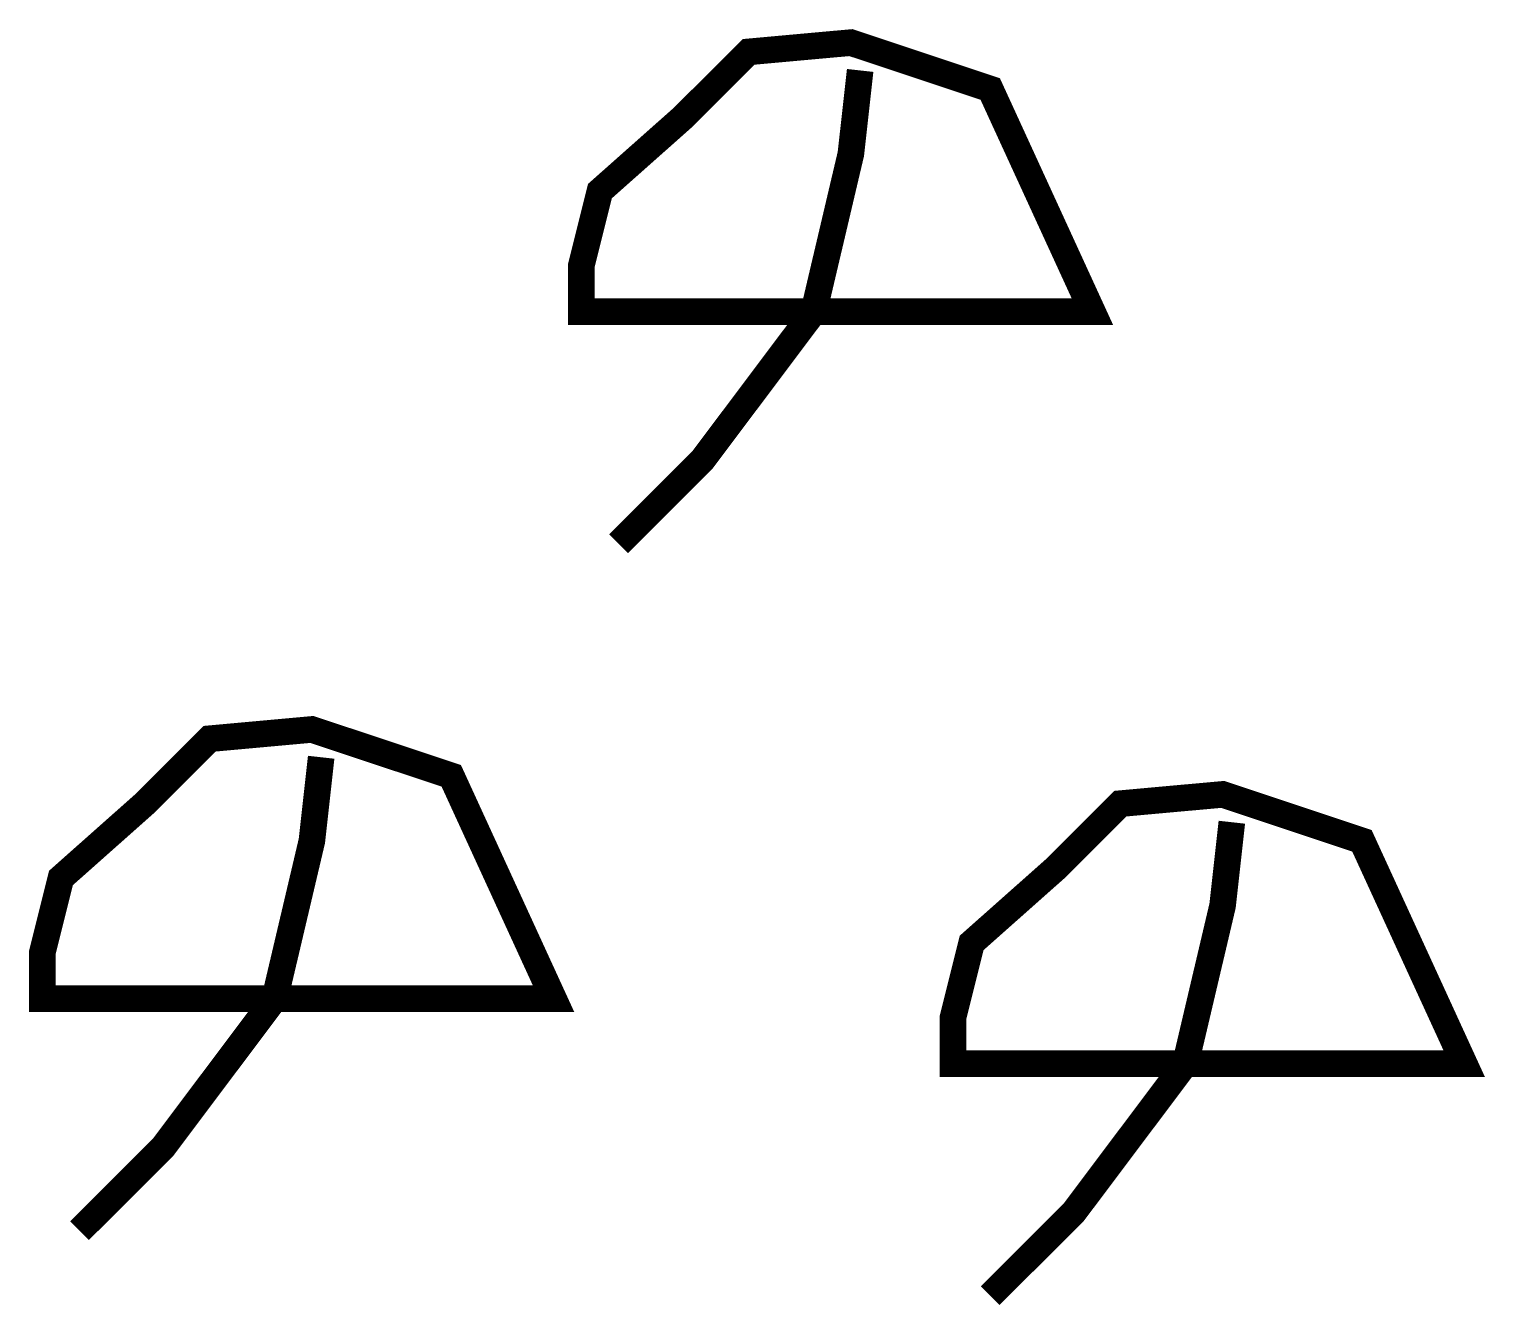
# Model space of a CAD drawing. Extents: x -0.05 to 5.42, y -0.04 to 4.77.
import ezdxf

# ---------------------------------------------------------------- set-up
doc = ezdxf.new("R2010")
doc.units = 0
doc.header["$MEASUREMENT"] = 0
doc.layers.get('0').update_dxf_attribs({"linetype": 'CONTINUOUS'})

msp = doc.modelspace()

# ---------------------------------------------------------------- linework, layer by layer
at = {"const_width": 0.1}
for points in [[(2.0251, 3.7088), (3.9476, 3.7088), (3.5631, 4.5466), (3.0388, 4.7212), (2.6543, 4.6863), (2.4096, 4.4419), (2.095, 4.1627), (2.0251, 3.8834), (2.0251, 3.7088)], [(-0.0022, 1.1256), (1.9203, 1.1256), (1.5358, 1.9634), (1.0115, 2.1379), (0.627, 2.103), (0.3823, 1.8587), (0.0677, 1.5794), (-0.0022, 1.3001), (-0.0022, 1.1256)], [(3.4233, 0.8812), (5.3458, 0.8812), (4.9613, 1.719), (4.437, 1.8936), (4.0525, 1.8587), (3.8078, 1.6143), (3.4932, 1.335), (3.4233, 1.0558), (3.4233, 0.8812)]]:
    msp.add_lwpolyline(points, close=True, dxfattribs=at)
for points in [[(3.0738, 4.6165), (3.0388, 4.3023), (2.899, 3.7088), (2.4795, 3.1503), (2.165, 2.8361)], [(1.0464, 2.0332), (1.0115, 1.719), (0.8716, 1.1256), (0.4522, 0.5671), (0.1376, 0.2529)], [(4.4719, 1.7889), (4.437, 1.4747), (4.2972, 0.8812), (3.8777, 0.3227), (3.5631, 0.0085)]]:
    msp.add_lwpolyline(points, dxfattribs=at)

doc.saveas('drawing.dxf')
